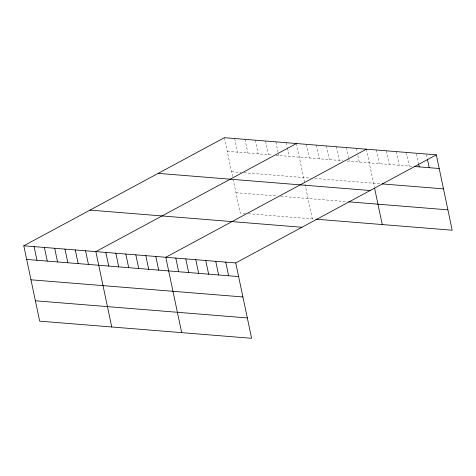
<?xml version="1.0" encoding="UTF-8"?>
<svg xmlns="http://www.w3.org/2000/svg" width="476" height="476" viewBox="0 0 476 476"><rect width="100%" height="100%" fill="white"/><g stroke="black" fill="none" stroke-linecap="round" stroke-linejoin="round"><path stroke-width="0.36" stroke-dasharray="2.38 1.78" d="M227.254 151.344L272.843 155.033M275.782 155.271L342.851 160.704M347.129 161.049L412.787 166.362M231.55 171.711L241.106 172.485M244.045 172.723L310.745 178.125M315.023 178.47L380.681 183.784M235.971 192.697L277.145 196.029M280.822 196.326L347.278 201.705M245.408 213.48L240.261 213.064L233.317 180.106M248.347 213.718L314.463 219.067M426.478 154.76L427.234 158.353M416.488 153.95L418.452 163.292M406.343 152.427L409.217 166.076M396.353 151.618L399.227 165.267M386.363 150.809L389.237 164.458M376.367 149.999L379.247 163.649M366.377 149.19L374.285 186.705M356.387 148.381L357.297 152.689M357.898 155.563L359.261 162.03M346.397 147.572L348.515 157.627M348.664 158.347L349.271 161.221M336.401 146.763L339.281 160.412M326.411 145.953L329.291 159.603M316.421 145.144L319.295 158.794M306.431 144.335L309.305 157.984M296.441 143.526L312.321 218.895M286.141 142.693L287.052 147.007M287.207 147.721L289.021 156.342M275.848 141.86L278.728 155.509M265.554 141.027L268.434 154.676M255.261 140.194L258.141 153.843M244.967 139.361L247.841 153.01M234.674 138.528L237.548 152.177M224.38 137.695L232.58 176.608"/><path stroke-width="0.71" d="M23.8 245.783L235.739 262.936L251.62 338.305L39.681 321.151L23.8 245.783L224.38 137.695L436.319 154.849L452.2 230.217L315.891 219.186M296.441 143.526L95.86 251.614L111.741 326.982M366.377 149.19L165.797 257.278L181.683 332.647M235.739 262.936L436.319 154.849M414.215 166.481L439.193 168.504M382.109 183.903L443.483 188.865M158.187 173.365L370.126 190.519M348.706 201.824L447.91 209.851M89.994 210.112L301.927 227.266M26.674 259.432L238.613 276.586M30.97 279.799L242.909 296.953M35.391 300.784L247.33 317.938M427.388 159.073L429.203 167.695M418.606 164.012L419.213 166.886M374.576 188.103L382.258 224.559M225.749 262.127L228.623 275.777M215.753 261.318L218.633 274.967M205.763 260.509L208.643 274.164M195.773 259.7L198.647 273.355M185.783 258.89L188.657 272.546M175.793 258.087L178.667 271.736M155.807 256.469L158.686 270.118M145.817 255.66L148.69 269.309M135.827 254.85L138.7 268.5M125.831 254.041L128.71 267.69M115.841 253.232L118.72 266.881M105.85 252.423L108.724 266.072M85.567 250.781L88.441 264.43M75.273 249.948L78.147 263.597M64.974 249.115L67.854 262.764M54.681 248.282L57.56 261.931M44.387 247.449L47.267 261.098M34.093 246.616L36.973 260.265"/></g></svg>
